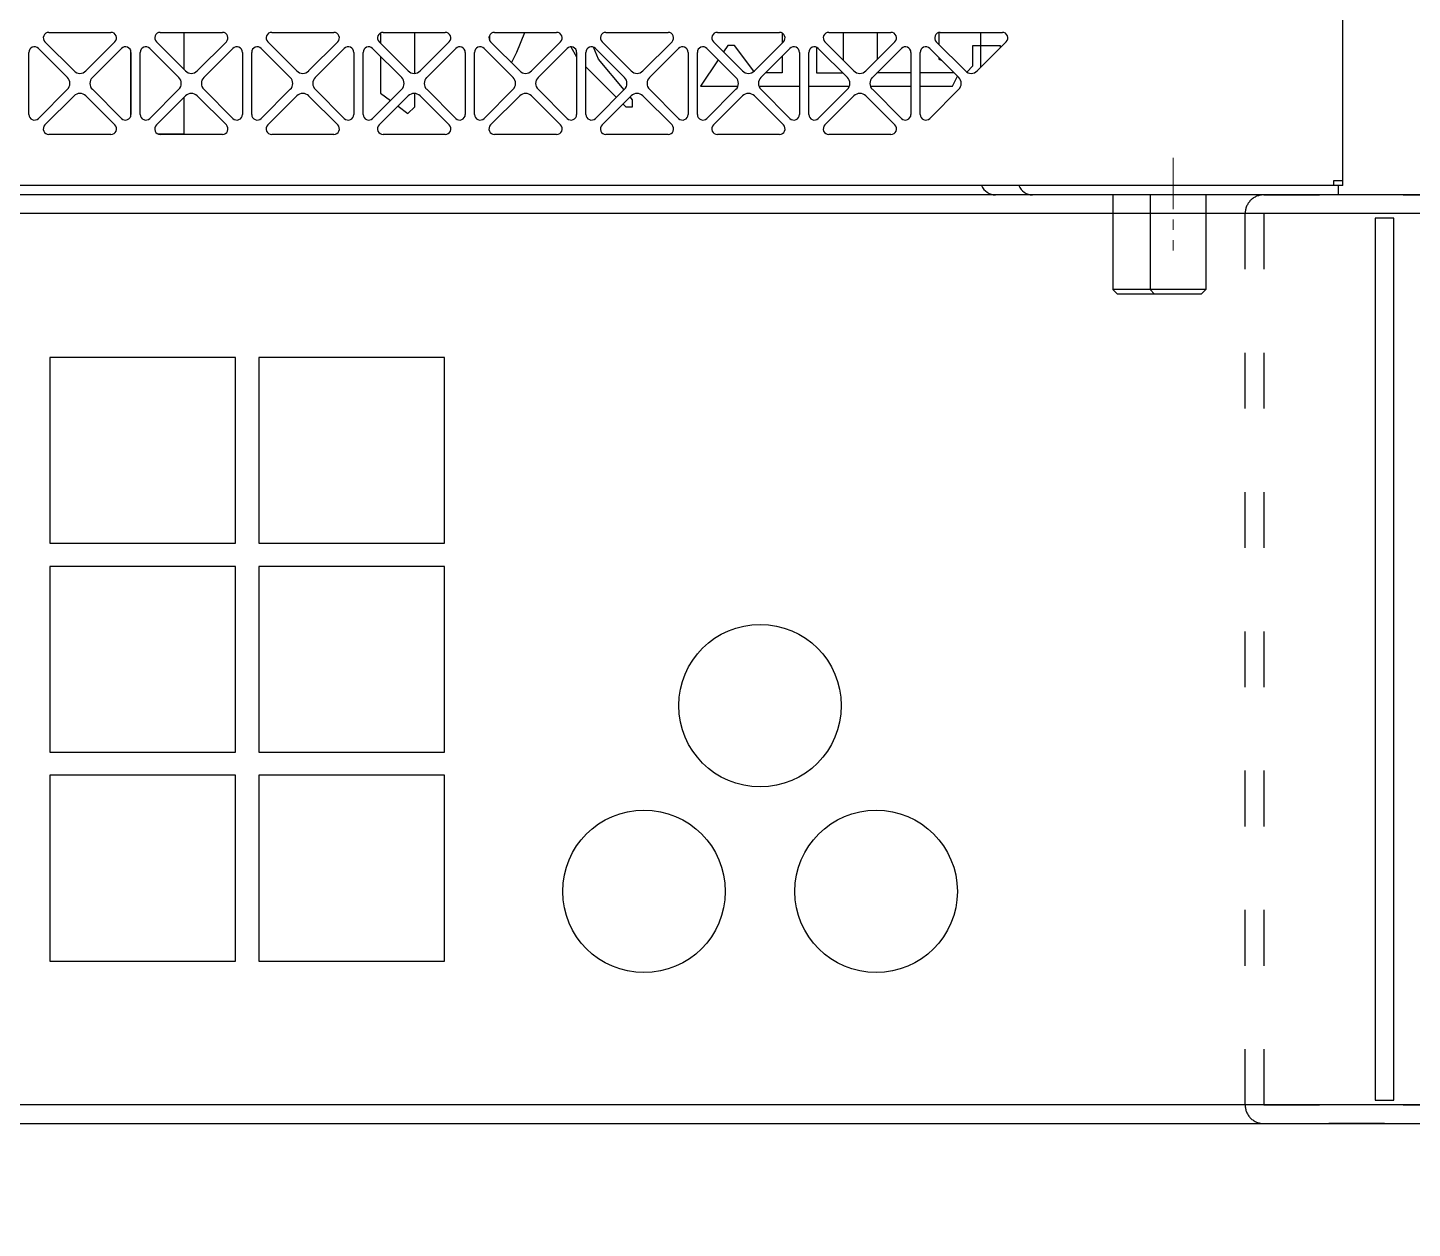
# Model space of a CAD drawing. Extents: x 59521 to 184406, y -1257 to 56672.
# Drawn here: x 70298.9 to 70597.1, y 13582 to 13840.5 of the extents above; entities that cross this region are included whole.
import ezdxf

# ---------------------------------------------------------------- set-up
doc = ezdxf.new("R2010")
doc.units = 0
doc.header["$MEASUREMENT"] = 0
doc.linetypes.add('ACAD_ISO03W100', pattern=[30, 12, -18])
doc.linetypes.add('CENTER', pattern=[50.8, 31.75, -6.35, 6.35, -6.35])
doc.layers.get('0').update_dxf_attribs({"linetype": 'CONTINUOUS'})
for name, color, linetype in [('2401-00332-S-M12-30HM_0', 7, 'CONTINUOUS'), ('4215-12657_0', 7, 'CONTINUOUS'), ('4215-17085_1_0', 7, 'CONTINUOUS'), ('4215-17086_1_0', 7, 'CONTINUOUS')]:
    doc.layers.add(name, color=color, linetype=linetype)
doc.layers.add('3中心线层', color=1, linetype='CENTER', lineweight=18)
doc.layers.add('THICK', color=7, linetype='CONTINUOUS', lineweight=0)

# ---------------------------------------------------------------- blocks, each defined once
blk = doc.blocks.new('ju77')
at = {"layer": '2401-00332-S-M12-30HM_0', "color": 87, "linetype": 'Continuous'}
for p, q in [((278.96, -1675), (278.96, -1695.4)), ((286.96, -1675), (286.96, -1695.4)), ((298.96, -1675), (298.96, -1695.4)), ((286.96, -1695.4), (278.96, -1695.4)), ((279.96, -1696.4), (278.96, -1695.4)), ((287.96, -1696.4), (279.96, -1696.4)), ((298.96, -1695.4), (286.96, -1695.4)), ((287.96, -1696.4), (286.96, -1695.4)), ((297.96, -1696.4), (287.96, -1696.4)), ((297.96, -1696.4), (298.96, -1695.4))]:
    blk.add_line(p, q, dxfattribs=at)
at = {"layer": '4215-12657_0', "color": 87, "linetype": 'Continuous'}
for p, q in [((328.46, -1673), (328.46, -1557)), ((49.77, -1640), (63.15, -1640)), ((73.77, -1640), (87.15, -1640)), ((78.89, -1648.01), (78.89, -1640)), ((97.77, -1640), (111.15, -1640)), ((121.23, -1640.13), (121.23, -1642.36)), ((121.77, -1640), (135.15, -1640)), ((128.57, -1648.83), (128.57, -1640)), ((145.77, -1640), (159.15, -1640)), ((150.56, -1644.29), (152.28, -1640)), ((169.77, -1640), (183.15, -1640)), ((193.77, -1640), (207.15, -1640)), ((207.76, -1640.17), (207.76, -1642.29)), ((217.77, -1640), (231.15, -1640)), ((220.96, -1646.08), (220.96, -1640)), ((228.29, -1645.76), (228.29, -1640)), ((241.49, -1640.04), (241.49, -1642.61)), ((241.77, -1640), (255.15, -1640)), ((55.19, -1648.31), (48.92, -1642.05)), ((64, -1642.05), (57.73, -1648.31)), ((79.19, -1648.31), (72.92, -1642.05)), ((88, -1642.05), (81.73, -1648.31)), ((103.19, -1648.31), (96.92, -1642.05)), ((112, -1642.05), (105.73, -1648.31)), ((127.19, -1648.31), (120.92, -1642.05)), ((136, -1642.05), (129.73, -1648.31)), ((144.7, -1640.67), (144.7, -1641.72)), ((151.19, -1648.31), (144.92, -1642.05)), ((160, -1642.05), (153.73, -1648.31)), ((162.18, -1643.12), (163.46, -1645.25)), ((168.16, -1645.76), (167.06, -1643.18)), ((175.19, -1648.31), (168.92, -1642.05)), ((184, -1642.05), (177.73, -1648.31)), ((199.19, -1648.31), (192.92, -1642.05)), ((196.03, -1642.82), (195.09, -1644.22)), ((197.49, -1642.82), (196.03, -1642.82)), ((201.65, -1648.37), (197.49, -1642.82)), ((208, -1642.05), (201.73, -1648.31)), ((215.09, -1643.19), (215.09, -1648.69)), ((223.19, -1648.31), (216.92, -1642.05)), ((232, -1642.05), (225.73, -1648.31)), ((247.19, -1648.31), (240.92, -1642.05)), ((248.82, -1642.82), (254.69, -1642.82)), ((248.82, -1647.22), (248.82, -1642.82)), ((256, -1642.05), (249.73, -1648.31)), ((254.69, -1642.82), (254.69, -1643.36)), ((45.46, -1657.69), (45.46, -1644.31)), ((47.51, -1643.46), (53.77, -1649.73)), ((59.15, -1649.73), (65.41, -1643.46)), ((67.34, -1643.79), (67.34, -1658.21)), ((67.46, -1644.31), (67.46, -1657.69)), ((69.46, -1657.69), (69.46, -1644.31)), ((71.51, -1643.46), (77.77, -1649.73)), ((83.15, -1649.73), (89.41, -1643.46)), ((91.46, -1644.31), (91.46, -1657.69)), ((93.46, -1657.69), (93.46, -1644.31)), ((95.51, -1643.46), (101.77, -1649.73)), ((107.15, -1649.73), (113.41, -1643.46)), ((115.46, -1644.31), (115.46, -1657.69)), ((117.46, -1657.69), (117.46, -1644.31)), ((119.51, -1643.46), (125.77, -1649.73)), ((121.23, -1645.19), (121.23, -1653.09)), ((131.15, -1649.73), (137.41, -1643.46)), ((139.46, -1644.31), (139.46, -1657.69)), ((141.46, -1657.69), (141.46, -1644.31)), ((143.51, -1643.46), (149.77, -1649.73)), ((149.43, -1646.56), (150.56, -1644.29)), ((155.15, -1649.73), (161.41, -1643.46)), ((163.46, -1644.31), (163.46, -1657.69)), ((165.46, -1657.69), (165.46, -1644.31)), ((167.51, -1643.46), (173.77, -1649.73)), ((173.67, -1652.36), (168.16, -1645.76)), ((179.15, -1649.73), (185.41, -1643.46)), ((187.46, -1644.31), (187.46, -1657.69)), ((189.46, -1657.69), (189.46, -1644.31)), ((193.96, -1645.92), (190.16, -1651.62)), ((191.51, -1643.46), (197.77, -1649.73)), ((203.15, -1649.73), (209.41, -1643.46)), ((207.76, -1645.12), (207.76, -1648.69)), ((211.46, -1644.31), (211.46, -1657.69)), ((213.46, -1657.69), (213.46, -1644.31)), ((215.51, -1643.46), (221.77, -1649.73)), ((227.15, -1649.73), (233.41, -1643.46)), ((235.46, -1644.31), (235.46, -1657.69)), ((237.46, -1657.69), (237.46, -1644.31)), ((239.51, -1643.46), (245.77, -1649.73)), ((241.49, -1645.44), (241.49, -1645.76)), ((241.49, -1645.76), (242.12, -1646.07)), ((165.46, -1647.45), (172.03, -1654.02)), ((207.76, -1648.69), (204.19, -1648.69)), ((215.09, -1648.69), (220.73, -1648.69)), ((228.29, -1648.69), (228.29, -1648.59)), ((235.46, -1648.69), (228.29, -1648.69)), ((244.73, -1648.69), (237.46, -1648.69)), ((247.49, -1648.55), (248.82, -1647.22)), ((53.77, -1652.27), (47.51, -1658.54)), ((65.41, -1658.54), (59.15, -1652.27)), ((77.77, -1652.27), (71.51, -1658.54)), ((89.41, -1658.54), (83.15, -1652.27)), ((101.77, -1652.27), (95.51, -1658.54)), ((113.41, -1658.54), (107.15, -1652.27)), ((125.77, -1652.27), (119.51, -1658.54)), ((137.41, -1658.54), (131.15, -1652.27)), ((149.77, -1652.27), (143.51, -1658.54)), ((161.41, -1658.54), (155.15, -1652.27)), ((173.77, -1652.27), (167.51, -1658.54)), ((185.41, -1658.54), (179.15, -1652.27)), ((190.16, -1651.62), (198.18, -1651.62)), ((197.77, -1652.27), (191.51, -1658.54)), ((202.74, -1651.62), (211.46, -1651.62)), ((209.41, -1658.54), (203.15, -1652.27)), ((213.46, -1651.62), (222.18, -1651.62)), ((221.77, -1652.27), (215.51, -1658.54)), ((226.74, -1651.62), (235.46, -1651.62)), ((233.41, -1658.54), (227.15, -1652.27)), ((237.46, -1651.62), (244.42, -1651.62)), ((245.77, -1652.27), (239.51, -1658.54)), ((244.42, -1651.62), (245.5, -1649.46)), ((48.92, -1659.95), (55.19, -1653.69)), ((57.73, -1653.69), (64, -1659.95)), ((72.92, -1659.95), (79.19, -1653.69)), ((78.89, -1661.89), (78.89, -1653.99)), ((81.73, -1653.69), (88, -1659.95)), ((96.92, -1659.95), (103.19, -1653.69)), ((105.73, -1653.69), (112, -1659.95)), ((120.92, -1659.95), (127.19, -1653.69)), ((121.23, -1653.09), (123.36, -1654.68)), ((128.57, -1656.02), (128.57, -1653.17)), ((129.73, -1653.69), (136, -1659.95)), ((144.92, -1659.95), (151.19, -1653.69)), ((153.73, -1653.69), (160, -1659.95)), ((168.92, -1659.95), (175.19, -1653.69)), ((175.49, -1654.55), (174.96, -1653.91)), ((175.49, -1656.02), (175.49, -1654.55)), ((177.73, -1653.69), (184, -1659.95)), ((192.92, -1659.95), (199.19, -1653.69)), ((201.73, -1653.69), (208, -1659.95)), ((216.92, -1659.95), (223.19, -1653.69)), ((225.73, -1653.69), (232, -1659.95)), ((124.98, -1655.9), (127.1, -1657.49)), ((127.1, -1657.49), (128.57, -1656.02)), ((173.44, -1655.43), (174.03, -1656.02)), ((174.03, -1656.02), (175.49, -1656.02)), ((63.15, -1662), (49.77, -1662)), ((73.27, -1661.89), (78.89, -1661.89)), ((87.15, -1662), (73.77, -1662)), ((111.15, -1662), (97.77, -1662)), ((135.15, -1662), (121.77, -1662)), ((159.15, -1662), (145.77, -1662)), ((183.15, -1662), (169.77, -1662)), ((207.15, -1662), (193.77, -1662)), ((231.15, -1662), (217.77, -1662)), ((328.46, -1673), (-407.54, -1673)), ((328.46, -1672), (326.46, -1672)), ((326.46, -1672), (326.46, -1673))]:
    blk.add_line(p, q, dxfattribs=at)
for centre, radius, start, end in [((49.77, -1641.2), 1.2, 90, 225), ((63.15, -1641.2), 1.2, 315, 90), ((73.77, -1641.2), 1.2, 90, 225), ((87.15, -1641.2), 1.2, 315, 90), ((97.77, -1641.2), 1.2, 90, 225), ((111.15, -1641.2), 1.2, 315, 90), ((121.77, -1641.2), 1.2, 90, 225), ((135.15, -1641.2), 1.2, 315, 90), ((145.77, -1641.2), 1.2, 90, 225), ((159.15, -1641.2), 1.2, 315, 90), ((169.77, -1641.2), 1.2, 90, 225), ((183.15, -1641.2), 1.2, 315, 90), ((193.77, -1641.2), 1.2, 90, 225), ((207.15, -1641.2), 1.2, 315, 90), ((217.77, -1641.2), 1.2, 90, 225), ((231.15, -1641.2), 1.2, 315, 90), ((241.77, -1641.2), 1.2, 90, 225), ((255.15, -1641.2), 1.2, 315, 90), ((46.66, -1644.31), 1.2, 45, 180), ((66.26, -1644.31), 1.2, 0, 135), ((70.66, -1644.31), 1.2, 45, 180), ((90.26, -1644.31), 1.2, 0, 135), ((94.66, -1644.31), 1.2, 45, 180), ((114.26, -1644.31), 1.2, 0, 135), ((118.66, -1644.31), 1.2, 45, 180), ((138.26, -1644.31), 1.2, 0, 135), ((142.66, -1644.31), 1.2, 45, 180), ((162.26, -1644.31), 1.2, 0, 135), ((166.66, -1644.31), 1.2, 45, 180), ((186.26, -1644.31), 1.2, 0, 135), ((190.66, -1644.31), 1.2, 45, 180), ((210.26, -1644.31), 1.2, 0, 135), ((214.66, -1644.31), 1.2, 45, 180), ((234.26, -1644.31), 1.2, 0, 135), ((238.66, -1644.31), 1.2, 45, 180), ((56.46, -1647.04), 1.8, 225, 315), ((80.46, -1647.04), 1.8, 225, 315), ((104.46, -1647.04), 1.8, 225, 315), ((128.46, -1647.04), 1.8, 225, 315), ((152.46, -1647.04), 1.8, 225, 315), ((176.46, -1647.04), 1.8, 225, 315), ((200.46, -1647.04), 1.8, 225, 315), ((224.46, -1647.04), 1.8, 225, 315), ((248.46, -1647.04), 1.8, 225, 315), ((52.5, -1651), 1.8, 315, 45), ((60.42, -1651), 1.8, 135, 225), ((76.5, -1651), 1.8, 315, 45), ((84.42, -1651), 1.8, 135, 225), ((100.5, -1651), 1.8, 315, 45), ((108.42, -1651), 1.8, 135, 225), ((124.5, -1651), 1.8, 315, 45), ((132.42, -1651), 1.8, 135, 225), ((148.5, -1651), 1.8, 315, 45), ((156.42, -1651), 1.8, 135, 225), ((172.5, -1651), 1.8, 315, 45), ((180.42, -1651), 1.8, 135, 225), ((196.5, -1651), 1.8, 315, 45), ((204.42, -1651), 1.8, 135, 225), ((220.5, -1651), 1.8, 315, 45), ((228.42, -1651), 1.8, 135, 225), ((244.5, -1651), 1.8, 315, 45), ((56.46, -1654.96), 1.8, 45, 135), ((80.46, -1654.96), 1.8, 45, 135), ((104.46, -1654.96), 1.8, 45, 135), ((128.46, -1654.96), 1.8, 45, 135), ((152.46, -1654.96), 1.8, 45, 135), ((176.46, -1654.96), 1.8, 45, 135), ((200.46, -1654.96), 1.8, 45, 135), ((224.46, -1654.96), 1.8, 45, 135), ((46.66, -1657.69), 1.2, 180, 315), ((66.26, -1657.69), 1.2, 225, 0), ((70.66, -1657.69), 1.2, 180, 315), ((90.26, -1657.69), 1.2, 225, 0), ((94.66, -1657.69), 1.2, 180, 315), ((114.26, -1657.69), 1.2, 225, 0), ((118.66, -1657.69), 1.2, 180, 315), ((138.26, -1657.69), 1.2, 225, 0), ((142.66, -1657.69), 1.2, 180, 315), ((162.26, -1657.69), 1.2, 225, 0), ((166.66, -1657.69), 1.2, 180, 315), ((186.26, -1657.69), 1.2, 225, 0), ((190.66, -1657.69), 1.2, 180, 315), ((210.26, -1657.69), 1.2, 225, 0), ((214.66, -1657.69), 1.2, 180, 315), ((234.26, -1657.69), 1.2, 225, 0), ((238.66, -1657.69), 1.2, 180, 315), ((49.77, -1660.8), 1.2, 135, 270), ((63.15, -1660.8), 1.2, 270, 45), ((73.77, -1660.8), 1.2, 135, 270), ((87.15, -1660.8), 1.2, 270, 45), ((97.77, -1660.8), 1.2, 135, 270), ((111.15, -1660.8), 1.2, 270, 45), ((121.77, -1660.8), 1.2, 135, 270), ((135.15, -1660.8), 1.2, 270, 45), ((145.77, -1660.8), 1.2, 135, 270), ((159.15, -1660.8), 1.2, 270, 45), ((169.77, -1660.8), 1.2, 135, 270), ((183.15, -1660.8), 1.2, 270, 45), ((193.77, -1660.8), 1.2, 135, 270), ((207.15, -1660.8), 1.2, 270, 45), ((217.77, -1660.8), 1.2, 135, 270), ((231.15, -1660.8), 1.2, 270, 45)]:
    blk.add_arc(centre, radius, start, end, dxfattribs=at)
at = {"layer": '4215-17085_1_0', "color": 87, "linetype": 'Continuous'}
for p, q in [((327.46, -1673), (327.46, -1675)), ((327.46, -1675), (261.66, -1675))]:
    blk.add_line(p, q, dxfattribs=at)
blk.add_arc((261.66, -1671.8), 3.2, 202.142, 270, dxfattribs=at)
at = {"layer": '4215-17086_1_0', "color": 87, "linetype": 'Continuous'}
for p, q in [((250.46, -1640), (250.46, -1647.59)), ((261.66, -1675), (253.66, -1675))]:
    blk.add_line(p, q, dxfattribs=at)
blk.add_arc((253.66, -1671.8), 3.2, 202.142, 270, dxfattribs=at)
blk = doc.blocks.new('sfsafsf')
at = {"color": 87}
for p, q in [((49935.25, -19723.5), (46935.25, -19723.5)), ((49935.25, -19915.5), (46935.25, -19915.5))]:
    blk.add_line(p, q, dxfattribs=at)
for points in [[(46935.25, -19919.5), (49935.25, -19919.5), (49935.25, -19719.5), (46935.25, -19719.5)], [(49188.25, -19914.5), (49192.25, -19914.5), (49192.25, -19724.5), (49188.25, -19724.5)], [(48902.75, -19794.5), (48942.75, -19794.5), (48942.75, -19754.5), (48902.75, -19754.5)], [(48947.75, -19794.5), (48987.75, -19794.5), (48987.75, -19754.5), (48947.75, -19754.5)], [(48902.75, -19839.5), (48942.75, -19839.5), (48942.75, -19799.5), (48902.75, -19799.5)], [(48947.75, -19839.5), (48987.75, -19839.5), (48987.75, -19799.5), (48947.75, -19799.5)], [(48902.75, -19884.5), (48942.75, -19884.5), (48942.75, -19844.5), (48902.75, -19844.5)], [(48947.75, -19884.5), (48987.75, -19884.5), (48987.75, -19844.5), (48947.75, -19844.5)]]:
    blk.add_lwpolyline(points, close=True, dxfattribs=at)
at = {"color": 87, "linetype": 'ACAD_ISO03W100'}
blk.add_lwpolyline([(49164.25, -19719.5), (49220.25, -19719.5), (49220.25, -19723.5), (49164.25, -19723.5), (49164.25, -19915.5), (49220.25, -19915.5), (49220.25, -19919.5), (49164.25, -19919.5, -0.414214), (49160.25, -19915.5), (49160.25, -19723.5, -0.414214)], format="xyb", close=True, dxfattribs=at)
at = {"color": 87}
for centre in [(49055.75, -19829.5), (49030.75, -19869.5), (49080.75, -19869.5)]:
    blk.add_circle(centre, 17.5, dxfattribs=at)
at = {"layer": '3中心线层', "color": 87, "ltscale": 0.35}
blk.add_line((49144.75, -19711.5), (49144.75, -19731.5), dxfattribs=at)

msp = doc.modelspace()

# ---------------------------------------------------------------- linework, layer by layer
at = {"layer": 'THICK', "lineweight": -3}
msp.add_lwpolyline([(77414.239, 13604.528), (77414.239, 13459.528), (77390.239, 13459.528), (77390.239, 13354.528), (65554.239, 13354.528), (65554.239, 13459.528), (65530.239, 13459.528), (65530.239, 13604.528)], close=True, dxfattribs=at)

# ---------------------------------------------------------------- block references
msp.add_blockref('ju77', (70253.641, 15479.528))
at = {"color": 0}
msp.add_blockref('sfsafsf', (21400.853, 33524.026), dxfattribs=at)

doc.saveas('drawing.dxf')
